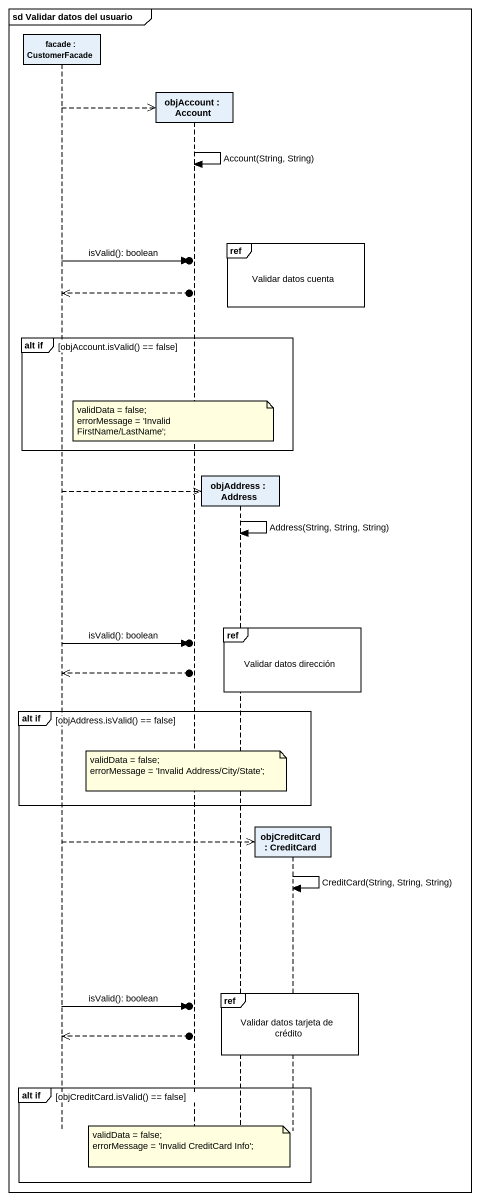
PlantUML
@startuml
mainframe sd Validar datos del usuario
hide footbox
participant "facade : CustomerFacade" as facade
participant "objAccount : Account" as objAccount
participant "objAddress : Address" as objAddress
participant "objCreditCard : CreditCard" as objCreditCard

facade -->> objAccount **
objAccount -> objAccount : Account(String, String)
ref over objAddress, objCreditCard : Validar datos cuenta
facade ->o] : isValid(): boolean
facade <<--o]
group alt if [objAccount.isValid() == false]
  note over objAccount
    validData = false;
    errorMessage = 'Invalid FirstName/LastName';
  end note
end
facade -->> objAddress **
objAddress -> objAddress : Address(String, String, String)
ref over objAddress, objCreditCard : Validar datos dirección
facade ->o] : isValid(): boolean
facade <<--o]
group alt if [objAddress.isValid() == false]
  note over objAccount
    validData = false;
    errorMessage = 'Invalid Address/City/State';
  end note
end
facade -->> objCreditCard **
objCreditCard -> objCreditCard : CreditCard(String, String, String)
ref over objAddress, objCreditCard : Validar datos tarjeta de crédito
facade ->o] : isValid(): boolean
facade <<--o]
group alt if [objCreditCard.isValid() == false]
  note over objAccount
    validData = false;
    errorMessage = 'Invalid CreditCard Info';
  end note
end
@enduml
